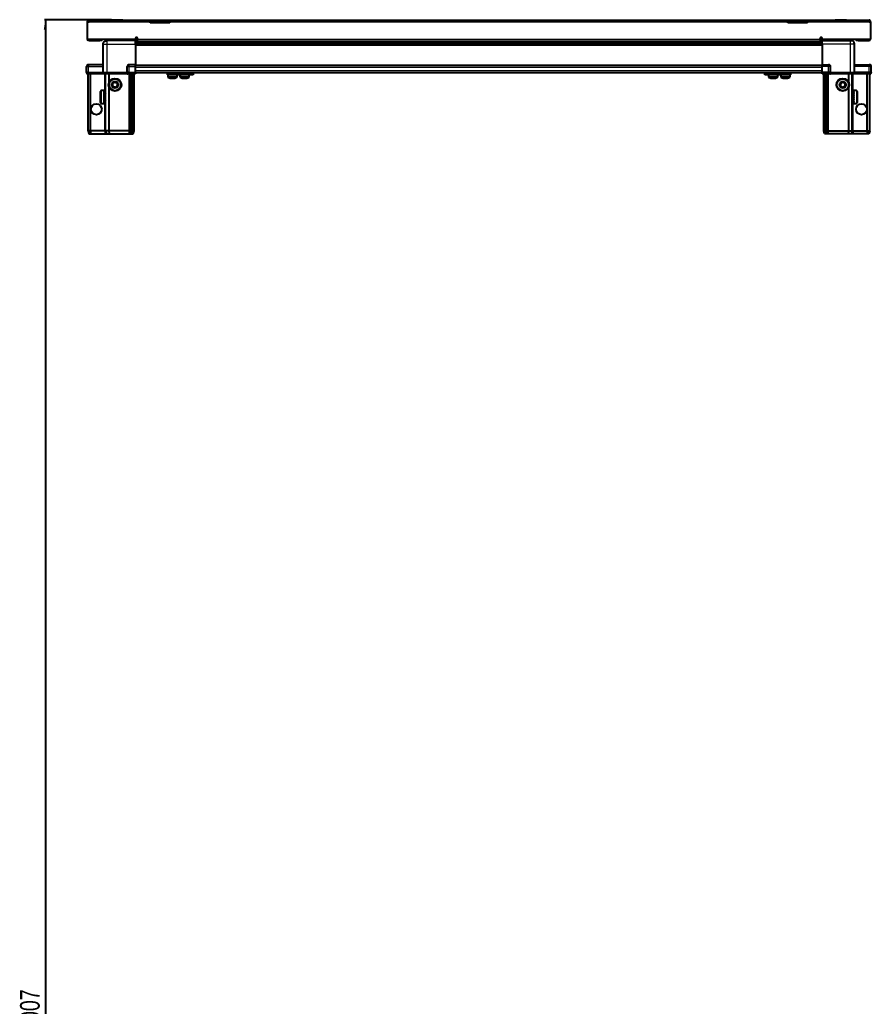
# Model space of a CAD drawing. Header units: millimetres. Extents: x 775 to 4870, y -1286 to 2234.
# Drawn here: x 855 to 1723, y -279 to 728 of the extents above; entities that cross this region are included whole.
import ezdxf

# ---------------------------------------------------------------- set-up
doc = ezdxf.new("R2010")
doc.units = ezdxf.units.MM
doc.layers.add('FORMAT', color=7, linetype='Continuous')
doc.styles.add('SLDTEXTSTYLE0', font='TXT', dxfattribs={"width": 0.75})
doc.dimstyles.new('SLDDIMSTYLE0', dxfattribs={"dimtxt": 20, "dimasz": 10, "dimexe": 0, "dimexo": 0.0625, "dimgap": 5, "dimtad": 2, "dimdec": 1, "dimrnd": 1e-09, "dimzin": 12, "dimdsep": 46, "dimtxsty": 'SLDTEXTSTYLE0', "dimsah": 1, "dimcen": 0.09, "dimadec": 0, "dimazin": 3, "dimtfac": 1, "dimtofl": 0, "dimtmove": 0, "dimatfit": 3, "dimfxl": 0, "dimfrac": 2, "dimtolj": 1, "dimtzin": 12, "dimarcsym": 0})

# ---------------------------------------------------------------- blocks, each defined once
blk = doc.blocks.new('_D_10')
at = {"layer": 'FORMAT'}
for p, q in [((948.8, 728.1), (880.5, 728.1)), ((881.5, 728.1), (881.5, -1278.9)), ((926.1, -1278.9), (880.5, -1278.9))]:
    blk.add_line(p, q, dxfattribs=at)
for points in [[(881.5, 728.1), (879.9, 718.1), (883, 718.1)], [(881.5, -1278.9), (883, -1268.9), (879.9, -1268.9)]]:
    blk.add_solid(points, dxfattribs=at)
at = {"layer": 'FORMAT', "insert": (855.7, -305), "char_height": 20, "attachment_point": 1, "rotation": 90, "style": 'SLDTEXTSTYLE0'}
blk.add_mtext('2007', dxfattribs=at)

msp = doc.modelspace()

# ---------------------------------------------------------------- linework, layer by layer
at = {"color": 7, "linetype": 'Continuous', "lineweight": 25}
for p, q in [((924.97, 725.7), (923.97, 725.7)), ((923.97, 725.7), (923.97, 724.8)), ((924.97, 725.7), (924.97, 724.8)), ((925.57, 727.8), (988.47, 727.8)), ((948.84, 728.1), (948.84, 727.8)), ((948.84, 728.1), (960.41, 728.1)), ((960.41, 727.8), (960.41, 728.1)), ((988.47, 725.7), (988.47, 727.8)), ((988.47, 727.8), (998.47, 727.8)), ((998.47, 726.3), (988.47, 726.3)), ((988.47, 724.8), (988.47, 725.7)), ((998.47, 727.8), (1008.47, 727.8)), ((1008.47, 726.3), (998.47, 726.3)), ((1008.47, 727.8), (1008.47, 725.7)), ((1008.47, 727.8), (1638.47, 727.8)), ((1008.47, 724.8), (1008.47, 725.7)), ((1638.47, 725.7), (1638.47, 727.8)), ((1638.47, 727.8), (1648.47, 727.8)), ((1648.47, 726.3), (1638.47, 726.3)), ((1638.47, 724.8), (1638.47, 725.7)), ((1648.47, 727.8), (1658.47, 727.8)), ((1658.47, 726.3), (1648.47, 726.3)), ((1658.47, 727.8), (1658.47, 725.7)), ((1658.47, 727.8), (1721.37, 727.8)), ((1658.47, 724.8), (1658.47, 725.7)), ((1686.54, 728.1), (1686.54, 727.8)), ((1686.54, 728.1), (1697.02, 728.1)), ((1697.02, 728.1), (1698.11, 728.1)), ((1698.11, 727.8), (1698.11, 728.1)), ((1721.97, 725.7), (1721.97, 724.8)), ((1721.97, 725.7), (1722.97, 725.7)), ((1722.97, 724.8), (1722.97, 725.7)), ((924.97, 724.8), (923.97, 724.8)), ((923.97, 724.8), (923.97, 708.3)), ((1008.47, 724.8), (988.47, 724.8)), ((1658.47, 724.8), (1638.47, 724.8)), ((1722.97, 724.8), (1721.97, 724.8)), ((1722.97, 708.3), (1722.97, 724.8)), ((923.97, 708.3), (973.47, 708.3)), ((926.07, 706.8), (936.97, 706.8)), ((938.97, 706.8), (936.97, 706.8)), ((938.97, 708.3), (938.97, 706.8)), ((944.22, 708.3), (944.22, 706.8)), ((973.47, 706.8), (944.47, 706.8)), ((970.72, 706.8), (970.72, 708.3)), ((973.47, 708.3), (973.47, 709.15)), ((973.47, 708.3), (973.47, 706.8)), ((973.47, 706.15), (997.35, 706.15)), ((975.47, 709.15), (975.47, 708.4)), ((975.47, 706.3), (975.47, 708.4)), ((975.47, 706.3), (1671.47, 706.3)), ((991.97, 706.3), (991.97, 706.15)), ((992.13, 706.3), (992.13, 706.15)), ((992.34, 706.3), (992.34, 706.15)), ((992.89, 706.3), (992.89, 706.15)), ((993.3, 706.3), (993.3, 706.15)), ((994.19, 706.3), (994.19, 706.15)), ((994.78, 706.3), (994.78, 706.15)), ((995.92, 706.3), (995.92, 706.15)), ((996.61, 706.3), (996.61, 706.15)), ((997.35, 706.15), (997.89, 706.15)), ((997.89, 706.3), (997.89, 706.15)), ((997.89, 706.15), (998.62, 706.15)), ((997.89, 706.15), (997.89, 706.15)), ((998.08, 706.3), (998.08, 706.15)), ((998.58, 706.3), (998.58, 706.15)), ((998.62, 706.15), (998.63, 706.15)), ((998.63, 706.3), (998.63, 706.15)), ((998.63, 706.15), (999.59, 706.15)), ((999.59, 706.15), (1647.35, 706.15)), ((999.92, 706.3), (999.92, 706.15)), ((999.93, 706.3), (999.93, 706.15)), ((1000.63, 706.3), (1000.63, 706.15)), ((1001.8, 706.3), (1001.8, 706.15)), ((1002.42, 706.3), (1002.42, 706.15)), ((1003.37, 706.3), (1003.37, 706.15)), ((1003.82, 706.3), (1003.82, 706.15)), ((1004.45, 706.3), (1004.45, 706.15)), ((1004.7, 706.3), (1004.7, 706.15)), ((1004.94, 706.3), (1004.94, 706.15)), ((1004.97, 706.3), (1004.97, 706.15)), ((1641.97, 706.3), (1641.97, 706.15)), ((1642.08, 706.3), (1642.08, 706.15)), ((1642.26, 706.3), (1642.26, 706.15)), ((1642.77, 706.3), (1642.77, 706.15)), ((1643.16, 706.3), (1643.16, 706.15)), ((1644.02, 706.3), (1644.02, 706.15)), ((1644.58, 706.3), (1644.58, 706.15)), ((1645.7, 706.3), (1645.7, 706.15)), ((1646.38, 706.3), (1646.38, 706.15)), ((1647.35, 706.15), (1647.65, 706.15)), ((1647.65, 706.3), (1647.65, 706.15)), ((1647.65, 706.15), (1647.66, 706.15)), ((1647.66, 706.15), (1648.39, 706.15)), ((1647.92, 706.3), (1647.92, 706.15)), ((1648.39, 706.3), (1648.39, 706.15)), ((1648.39, 706.15), (1649.68, 706.15)), ((1649.59, 706.15), (1673.47, 706.15)), ((1649.68, 706.3), (1649.68, 706.15)), ((1649.78, 706.3), (1649.78, 706.15)), ((1650.4, 706.3), (1650.4, 706.15)), ((1651.6, 706.3), (1651.6, 706.15)), ((1652.22, 706.3), (1652.22, 706.15)), ((1653.21, 706.3), (1653.21, 706.15)), ((1653.68, 706.3), (1653.68, 706.15)), ((1654.35, 706.3), (1654.35, 706.15)), ((1654.63, 706.3), (1654.63, 706.15)), ((1654.92, 706.3), (1654.92, 706.15)), ((1654.97, 706.15), (1654.97, 706.3)), ((1654.97, 706.3), (1654.97, 706.15)), ((1671.47, 708.4), (1671.47, 709.15)), ((1671.47, 708.4), (1671.47, 706.3)), ((1673.47, 709.15), (1673.47, 708.3)), ((1673.47, 708.3), (1722.97, 708.3)), ((1673.47, 708.3), (1673.47, 706.8)), ((1673.47, 706.8), (1702.47, 706.8)), ((1676.22, 708.3), (1676.22, 706.8)), ((1702.72, 706.8), (1702.72, 708.3)), ((1707.97, 706.8), (1707.97, 708.3)), ((1709.97, 706.8), (1707.97, 706.8)), ((1709.97, 706.8), (1720.87, 706.8)), ((940.47, 674.3), (940.47, 703.3)), ((1673.47, 704.36), (973.47, 704.36)), ((1673.47, 704.32), (973.47, 704.32)), ((973.47, 703.3), (973.47, 682.3)), ((1673.47, 703.3), (1673.47, 682.3)), ((1706.47, 674.3), (1706.47, 703.3)), ((923.47, 674.3), (923.47, 680.3)), ((940.47, 682.3), (925.47, 682.3)), ((964.97, 674.3), (964.97, 680.3)), ((973.47, 682.3), (966.97, 682.3)), ((973.47, 680.3), (973.47, 682.3)), ((973.47, 681.65), (1673.47, 681.65)), ((973.47, 674.3), (973.47, 680.3)), ((1673.47, 682.3), (1679.97, 682.3)), ((1673.47, 680.3), (1673.47, 682.3)), ((1673.47, 674.3), (1673.47, 680.3)), ((1681.97, 674.3), (1681.97, 680.3)), ((1706.47, 682.3), (1721.47, 682.3)), ((1723.47, 674.3), (1723.47, 680.3)), ((923.47, 674.3), (923.47, 673.97)), ((925.47, 674.3), (923.47, 674.3)), ((923.47, 674.3), (923.47, 673.97)), ((923.47, 674.3), (923.47, 674.3)), ((923.47, 673.97), (923.97, 673.1)), ((923.47, 673.97), (923.97, 673.1)), ((923.97, 673.1), (925.47, 673.1)), ((924.97, 614.8), (924.97, 673.1)), ((925.47, 674.3), (940.27, 674.3)), ((940.27, 673.1), (925.47, 673.1)), ((927.47, 614.8), (927.47, 673.1)), ((940.27, 674.3), (940.47, 674.3)), ((940.47, 673.1), (940.27, 673.1)), ((940.47, 674.3), (940.47, 673.1)), ((940.47, 674.3), (944.47, 674.3)), ((944.47, 673.1), (940.47, 673.1)), ((942.97, 614.8), (942.97, 673.1)), ((944.47, 674.3), (964.77, 674.3)), ((964.77, 673.1), (944.47, 673.1)), ((946.47, 664.3), (946.47, 673.1)), ((964.77, 674.3), (964.97, 674.3)), ((964.97, 673.1), (964.77, 673.1)), ((964.97, 674.3), (964.97, 673.1)), ((966.97, 674.3), (964.97, 674.3)), ((964.97, 674.3), (966.97, 674.3)), ((964.97, 673.1), (965.65, 673.1)), ((973.47, 673.1), (965.65, 673.1)), ((966.97, 674.3), (973.47, 674.3)), ((966.97, 673.97), (973.47, 673.97)), ((967.97, 614.8), (967.97, 673.1)), ((968.97, 614.8), (968.97, 673.1)), ((970.47, 614.8), (970.47, 673.1)), ((971.97, 614.8), (971.97, 673.1)), ((973.47, 674.45), (1673.47, 674.45)), ((973.47, 674.3), (973.47, 673.97)), ((973.47, 673.97), (973.47, 673.1)), ((1005.92, 671.95), (1005.92, 674.45)), ((1008.92, 671.95), (1005.92, 671.95)), ((1006.27, 671.95), (1006.27, 670.04)), ((1008.92, 674.45), (1008.92, 671.95)), ((1029.12, 671.95), (1008.92, 671.95)), ((1015.77, 670.04), (1015.77, 671.95)), ((1018.72, 671.95), (1018.72, 670.04)), ((1018.77, 671.95), (1018.77, 670.04)), ((1028.27, 670.04), (1028.27, 671.95)), ((1029.12, 671.95), (1029.12, 674.45)), ((1032.12, 671.95), (1029.12, 671.95)), ((1032.12, 674.45), (1032.12, 671.95)), ((1614.82, 671.95), (1614.82, 674.45)), ((1617.82, 671.95), (1614.82, 671.95)), ((1617.82, 674.45), (1617.82, 671.95)), ((1638.02, 671.95), (1617.82, 671.95)), ((1618.67, 671.95), (1618.67, 670.04)), ((1628.17, 670.04), (1628.17, 671.95)), ((1628.22, 670.04), (1628.22, 671.95)), ((1631.17, 671.95), (1631.17, 670.04)), ((1638.02, 671.95), (1638.02, 674.45)), ((1641.02, 671.95), (1638.02, 671.95)), ((1640.67, 670.04), (1640.67, 671.95)), ((1641.02, 674.45), (1641.02, 671.95)), ((1673.47, 674.3), (1679.97, 674.3)), ((1673.47, 674.3), (1673.47, 673.97)), ((1673.47, 674.3), (1673.47, 674.3)), ((1679.97, 674.3), (1673.47, 674.3)), ((1673.47, 673.1), (1673.47, 673.97)), ((1673.47, 673.97), (1673.47, 673.97)), ((1673.47, 673.97), (1679.97, 673.97)), ((1681.29, 673.1), (1673.47, 673.1)), ((1674.97, 614.8), (1674.97, 673.1)), ((1676.47, 614.8), (1676.47, 673.1)), ((1677.97, 614.8), (1677.97, 673.1)), ((1678.97, 614.8), (1678.97, 673.1)), ((1681.97, 674.3), (1679.97, 674.3)), ((1681.29, 673.1), (1681.97, 673.1)), ((1681.97, 674.3), (1681.97, 673.1)), ((1681.97, 674.3), (1682.17, 674.3)), ((1682.17, 673.1), (1681.97, 673.1)), ((1682.17, 674.3), (1702.47, 674.3)), ((1702.47, 673.1), (1682.17, 673.1)), ((1700.47, 664.3), (1700.47, 673.1)), ((1702.47, 674.3), (1706.47, 674.3)), ((1706.47, 673.1), (1702.47, 673.1)), ((1703.97, 614.8), (1703.97, 673.1)), ((1706.47, 674.3), (1706.47, 673.1)), ((1706.47, 674.3), (1706.67, 674.3)), ((1706.67, 673.1), (1706.47, 673.1)), ((1706.67, 674.3), (1721.47, 674.3)), ((1721.47, 674.3), (1706.67, 674.3)), ((1721.47, 673.1), (1706.67, 673.1)), ((1719.47, 614.8), (1719.47, 673.1)), ((1723.47, 674.3), (1721.47, 674.3)), ((1721.47, 673.1), (1722.97, 673.1)), ((1721.97, 614.8), (1721.97, 673.1)), ((1722.97, 673.1), (1723.47, 673.97)), ((1723.47, 674.3), (1723.47, 673.97)), ((937.77, 643.6), (937.77, 655)), ((941.47, 655.8), (938.57, 655.8)), ((940.97, 655.71), (941.47, 655.71)), ((940.97, 655.71), (940.97, 655.54)), ((940.97, 655.54), (941.47, 655.54)), ((940.97, 655.05), (941.47, 655.05)), ((940.97, 655.05), (940.97, 654.67)), ((940.97, 654.67), (941.47, 654.67)), ((941.47, 655.71), (941.47, 655.8)), ((941.47, 655.54), (941.47, 655.71)), ((941.47, 655.05), (941.47, 655.54)), ((941.47, 654.67), (941.47, 655.05)), ((941.47, 653.84), (941.47, 654.67)), ((946.47, 614.8), (946.47, 659.3)), ((1700.47, 614.8), (1700.47, 659.3)), ((1708.37, 655.8), (1705.47, 655.8)), ((1705.47, 655.8), (1705.47, 655.79)), ((1705.97, 655.79), (1705.47, 655.79)), ((1705.47, 655.79), (1705.47, 655.71)), ((1705.47, 655.71), (1705.47, 655.37)), ((1705.97, 655.71), (1705.47, 655.71)), ((1705.97, 655.37), (1705.47, 655.37)), ((1705.47, 655.37), (1705.47, 655.06)), ((1705.47, 655.06), (1705.47, 654.35)), ((1705.97, 655.06), (1705.47, 655.06)), ((1705.97, 655.71), (1705.97, 655.79)), ((1705.97, 655.06), (1705.97, 655.37)), ((1709.17, 655), (1709.17, 653.51)), ((940.97, 653.84), (941.47, 653.84)), ((940.97, 653.84), (940.97, 653.28)), ((940.97, 653.28), (941.47, 653.28)), ((940.97, 652.18), (941.47, 652.18)), ((940.97, 652.18), (940.97, 651.5)), ((940.97, 651.5), (941.47, 651.5)), ((940.97, 650.23), (941.47, 650.23)), ((940.97, 650.23), (940.97, 649.5)), ((940.97, 649.93), (941.47, 649.93)), ((940.97, 649.5), (941.47, 649.5)), ((940.97, 648.2), (941.47, 648.2)), ((940.97, 648.2), (940.97, 647.48)), ((940.97, 648.07), (941.47, 648.07)), ((940.97, 647.48), (941.47, 647.48)), ((940.97, 646.27), (941.47, 646.27)), ((940.97, 646.27), (940.97, 645.64)), ((940.97, 645.64), (941.47, 645.64)), ((940.97, 644.64), (941.47, 644.64)), ((940.97, 644.64), (940.97, 644.16)), ((941.47, 653.28), (941.47, 653.84)), ((941.57, 653.7), (941.47, 653.7)), ((941.47, 652.18), (941.47, 653.28)), ((941.47, 651.5), (941.47, 652.18)), ((941.47, 650.23), (941.47, 651.5)), ((941.47, 649.93), (941.47, 650.23)), ((941.47, 648.2), (941.47, 649.5)), ((941.47, 647.48), (941.47, 648.07)), ((941.47, 646.27), (941.47, 647.48)), ((941.47, 645.64), (941.47, 646.27)), ((941.47, 644.64), (941.47, 645.64)), ((941.47, 644.9), (941.57, 644.9)), ((941.47, 644.16), (941.47, 644.64)), ((941.57, 652.19), (941.57, 653.7)), ((941.57, 644.9), (941.57, 652.19)), ((942.45, 652.61), (941.97, 653.3)), ((941.97, 645.3), (941.97, 653.3)), ((941.97, 645.3), (942.45, 645.99)), ((942.94, 653.3), (942.45, 652.61)), ((942.45, 645.99), (942.45, 652.61)), ((942.45, 645.99), (942.94, 645.3)), ((942.97, 653.3), (942.94, 653.3)), ((942.94, 645.3), (942.94, 653.3)), ((942.94, 645.3), (942.97, 645.3)), ((1704, 653.3), (1703.97, 653.3)), ((1703.97, 645.3), (1704, 645.3)), ((1704.49, 652.61), (1704, 653.3)), ((1704, 653.3), (1704, 652.26)), ((1704, 652.26), (1704, 645.3)), ((1704, 645.3), (1704.49, 645.99)), ((1704.97, 653.3), (1704.49, 652.61)), ((1704.49, 652.61), (1704.49, 651.75)), ((1704.49, 651.75), (1704.49, 645.99)), ((1704.49, 645.99), (1704.97, 645.3)), ((1704.97, 653.3), (1704.97, 652.26)), ((1704.97, 652.26), (1704.97, 645.3)), ((1705.47, 653.7), (1705.37, 653.7)), ((1705.37, 653.7), (1705.37, 644.9)), ((1705.37, 644.9), (1705.47, 644.9)), ((1705.97, 654.35), (1705.47, 654.35)), ((1705.47, 654.35), (1705.47, 653.85)), ((1705.47, 653.85), (1705.47, 652.83)), ((1705.97, 653.85), (1705.47, 653.85)), ((1705.97, 652.83), (1705.47, 652.83)), ((1705.47, 652.83), (1705.47, 652.19)), ((1705.47, 652.19), (1705.47, 650.98)), ((1705.97, 652.19), (1705.47, 652.19)), ((1705.97, 650.98), (1705.47, 650.98)), ((1705.47, 650.98), (1705.47, 650.43)), ((1705.97, 650.43), (1705.47, 650.43)), ((1705.47, 650.25), (1705.47, 648.95)), ((1705.97, 650.25), (1705.47, 650.25)), ((1705.97, 648.95), (1705.47, 648.95)), ((1705.97, 648.57), (1705.47, 648.57)), ((1705.47, 648.57), (1705.47, 648.22)), ((1705.97, 648.22), (1705.47, 648.22)), ((1705.47, 648.22), (1705.47, 646.96)), ((1705.97, 646.96), (1705.47, 646.96)), ((1705.47, 646.96), (1705.47, 646.29)), ((1705.47, 646.29), (1705.47, 645.2)), ((1705.97, 646.29), (1705.47, 646.29)), ((1705.97, 645.2), (1705.47, 645.2)), ((1705.47, 645.2), (1705.47, 644.66)), ((1705.47, 644.66), (1705.47, 643.84)), ((1705.97, 644.66), (1705.47, 644.66)), ((1705.97, 653.85), (1705.97, 654.35)), ((1705.97, 652.19), (1705.97, 652.83)), ((1705.97, 650.25), (1705.97, 650.98)), ((1705.97, 648.22), (1705.97, 648.95)), ((1705.97, 646.29), (1705.97, 646.96)), ((1705.97, 644.66), (1705.97, 645.2)), ((1709.17, 653.51), (1709.17, 643.6)), ((938.57, 642.8), (941.47, 642.8)), ((940.97, 644.16), (941.47, 644.16)), ((940.97, 643.47), (941.47, 643.47)), ((940.97, 643.47), (940.97, 643.18)), ((940.97, 643.18), (941.47, 643.18)), ((940.97, 642.87), (941.47, 642.87)), ((940.97, 642.87), (940.97, 642.8)), ((940.97, 642.8), (941.47, 642.8)), ((941.47, 643.47), (941.47, 644.16)), ((941.47, 643.18), (941.47, 643.47)), ((941.47, 642.87), (941.47, 643.18)), ((941.47, 642.8), (941.47, 642.87)), ((941.47, 642.8), (941.47, 642.8)), ((1705.97, 643.84), (1705.47, 643.84)), ((1705.47, 643.84), (1705.47, 643.48)), ((1705.47, 643.48), (1705.47, 643.02)), ((1705.97, 643.48), (1705.47, 643.48)), ((1705.97, 643.02), (1705.47, 643.02)), ((1705.47, 643.02), (1705.47, 642.87)), ((1705.47, 642.87), (1705.47, 642.8)), ((1705.97, 642.87), (1705.47, 642.87)), ((1705.47, 642.8), (1708.37, 642.8)), ((1705.97, 643.48), (1705.97, 643.84)), ((1705.97, 642.87), (1705.97, 643.02)), ((927.47, 614.8), (924.97, 614.8)), ((924.97, 614.8), (925.77, 611.8)), ((941.97, 614.8), (927.47, 614.8)), ((927.47, 614.8), (927.63, 611.8)), ((942.97, 614.8), (941.97, 614.8)), ((946.47, 614.8), (942.97, 614.8)), ((942.97, 614.8), (943.77, 611.8)), ((966.97, 614.8), (946.47, 614.8)), ((946.8, 611.8), (946.47, 614.8)), ((967.97, 614.8), (966.97, 614.8)), ((968.97, 614.8), (967.97, 614.8)), ((968.77, 611.8), (967.97, 614.8)), ((970.47, 614.8), (968.97, 614.8)), ((969.51, 611.8), (968.97, 614.8)), ((970.02, 611.8), (970.47, 614.8)), ((971.97, 614.8), (970.47, 614.8)), ((971.17, 611.8), (971.97, 614.8)), ((1674.97, 614.8), (1676.47, 614.8)), ((1675.77, 611.8), (1674.97, 614.8)), ((1676.47, 614.8), (1677.97, 614.8)), ((1676.93, 611.8), (1676.47, 614.8)), ((1677.43, 611.8), (1677.97, 614.8)), ((1677.97, 614.8), (1678.97, 614.8)), ((1678.17, 611.8), (1678.97, 614.8)), ((1678.97, 614.8), (1679.97, 614.8)), ((1679.97, 614.8), (1700.47, 614.8)), ((1700.14, 611.8), (1700.47, 614.8)), ((1700.47, 614.8), (1703.97, 614.8)), ((1703.97, 614.8), (1703.17, 611.8)), ((1703.97, 614.8), (1704.97, 614.8)), ((1704.97, 614.8), (1719.47, 614.8)), ((1719.47, 614.8), (1719.32, 611.8)), ((1719.47, 614.8), (1721.97, 614.8)), ((1721.97, 614.8), (1721.17, 611.8)), ((925.77, 611.8), (927.63, 611.8)), ((927.63, 611.8), (941.97, 611.8)), ((941.97, 611.8), (943.77, 611.8)), ((943.77, 611.8), (946.8, 611.8)), ((946.8, 611.8), (966.97, 611.8)), ((966.97, 611.8), (968.77, 611.8)), ((968.77, 611.8), (969.51, 611.8)), ((969.51, 611.8), (970.02, 611.8)), ((970.02, 611.8), (971.17, 611.8)), ((1676.93, 611.8), (1675.77, 611.8)), ((1677.43, 611.8), (1676.93, 611.8)), ((1678.17, 611.8), (1677.43, 611.8)), ((1679.97, 611.8), (1678.17, 611.8)), ((1700.14, 611.8), (1679.97, 611.8)), ((1703.17, 611.8), (1700.14, 611.8)), ((1704.97, 611.8), (1703.17, 611.8)), ((1719.32, 611.8), (1704.97, 611.8)), ((1721.17, 611.8), (1719.32, 611.8))]:
    msp.add_line(p, q, dxfattribs=at)
at = {"color": 8, "linetype": 'Continuous', "lineweight": 18}
for p, q in [((988.47, 725.7), (924.97, 725.7)), ((998.47, 726.3), (998.47, 727.8)), ((1638.47, 725.7), (1008.47, 725.7)), ((1648.47, 727.8), (1648.47, 726.3)), ((1721.97, 725.7), (1658.47, 725.7)), ((926.07, 708.3), (926.07, 706.8)), ((936.97, 706.8), (936.97, 708.3)), ((973.47, 706.8), (975.47, 706.8)), ((1673.47, 705.56), (973.47, 705.56)), ((975.47, 708.4), (1671.47, 708.4)), ((1671.47, 706.8), (1673.47, 706.8)), ((1709.97, 708.3), (1709.97, 706.8)), ((1720.87, 708.3), (1720.87, 706.8)), ((944.47, 703.3), (973.47, 703.3)), ((944.47, 674.3), (944.47, 703.3)), ((973.47, 703.12), (1673.47, 703.12)), ((1673.47, 701.7), (973.47, 701.7)), ((1702.47, 703.3), (1673.47, 703.3)), ((1702.47, 674.3), (1702.47, 703.3)), ((923.47, 680.3), (925.47, 680.3)), ((925.47, 682.3), (925.47, 680.3)), ((925.47, 680.3), (940.47, 680.3)), ((925.47, 674.3), (925.47, 680.3)), ((964.97, 680.3), (966.97, 680.3)), ((966.97, 680.3), (966.97, 682.3)), ((966.97, 674.3), (966.97, 680.3)), ((966.97, 680.3), (973.47, 680.3)), ((973.47, 682.3), (1673.47, 682.3)), ((973.47, 679.65), (1673.47, 679.65)), ((973.47, 676.45), (1673.47, 676.45)), ((1679.97, 680.3), (1673.47, 680.3)), ((1679.97, 680.3), (1679.97, 682.3)), ((1679.97, 674.3), (1679.97, 680.3)), ((1681.97, 680.3), (1679.97, 680.3)), ((1721.47, 680.3), (1706.47, 680.3)), ((1721.47, 682.3), (1721.47, 680.3)), ((1721.47, 674.3), (1721.47, 680.3)), ((1723.47, 680.3), (1721.47, 680.3)), ((925.47, 674.3), (925.47, 673.1)), ((940.27, 673.1), (940.27, 674.3)), ((941.97, 653.3), (941.97, 673.1)), ((944.47, 674.3), (944.47, 673.1)), ((964.77, 673.1), (964.77, 674.3)), ((966.97, 674.3), (966.97, 673.97)), ((966.97, 614.8), (966.97, 673.1)), ((1015.77, 670.04), (1006.27, 670.04)), ((1015.58, 669.67), (1006.46, 669.67)), ((1018.77, 670.04), (1018.72, 670.04)), ((1028.27, 670.04), (1018.77, 670.04)), ((1018.96, 669.67), (1018.91, 669.67)), ((1028.08, 669.67), (1018.96, 669.67)), ((1620.88, 670.04), (1618.67, 670.04)), ((1620.98, 669.67), (1618.86, 669.67)), ((1628.17, 670.04), (1620.88, 670.04)), ((1627.98, 669.67), (1620.98, 669.67)), ((1628.03, 669.67), (1627.98, 669.67)), ((1628.22, 670.04), (1628.17, 670.04)), ((1638.67, 670.04), (1631.17, 670.04)), ((1638.56, 669.67), (1631.36, 669.67)), ((1640.48, 669.67), (1638.56, 669.67)), ((1640.67, 670.04), (1638.67, 670.04)), ((1673.47, 674.3), (1673.47, 673.97)), ((1679.97, 674.3), (1679.97, 673.97)), ((1679.97, 614.8), (1679.97, 673.1)), ((1682.17, 674.3), (1682.17, 673.1)), ((1702.47, 674.3), (1702.47, 673.1)), ((1704.97, 653.3), (1704.97, 673.1)), ((1706.67, 674.3), (1706.67, 673.1)), ((1721.47, 674.3), (1721.47, 673.1)), ((938.57, 642.8), (938.57, 655.8)), ((1708.37, 655.8), (1708.37, 654.11)), ((941.97, 614.8), (941.97, 645.3)), ((1704.97, 614.8), (1704.97, 645.3)), ((1708.37, 654.11), (1708.37, 642.8)), ((941.97, 614.8), (941.97, 611.8)), ((966.97, 611.8), (966.97, 614.8)), ((1679.97, 611.8), (1679.97, 614.8)), ((1704.97, 614.8), (1704.97, 611.8))]:
    msp.add_line(p, q, dxfattribs=at)
at = {"color": 7, "linetype": 'Continuous', "lineweight": 25}
for centre, radius in [((952.47, 661.8), 6.5), ((952.47, 661.8), 3.46), ((1694.47, 661.8), 6.5), ((1694.47, 661.8), 3.46), ((933.47, 636.8), 5.5), ((1713.47, 636.8), 5.5)]:
    msp.add_circle(centre, radius, dxfattribs=at)
at = {"color": 8, "linetype": 'Continuous', "lineweight": 18}
for centre in [(952.47, 661.8), (1694.47, 661.8)]:
    msp.add_circle(centre, 5.7, dxfattribs=at)
at = {"color": 7, "linetype": 'Continuous', "lineweight": 25}
for centre, radius, start, end in [((926.07, 708.9), 2.1, 196.60155, 270), ((974.47, 709.15), 1, 0, 180), ((1672.47, 709.15), 1, 0, 180), ((1720.87, 708.9), 2.1, 270, 343.39845), ((925.47, 680.3), 2, 90, 180), ((966.97, 680.3), 2, 90, 180), ((1679.97, 680.3), 2, 0, 90), ((1721.47, 680.3), 2, 0, 90), ((1006.72, 670.04), 0.45, 180, 235.28209), ((1011.02, 676.25), 8, 235.28209, 258.9392), ((1011.02, 676.25), 8, 281.00757, 304.71791), ((1015.32, 670.04), 0.45, 304.71791, 0), ((1019.17, 670.04), 0.45, 180, 235.28209), ((1019.22, 670.04), 0.45, 180, 235.28209), ((1023.47, 676.25), 8, 235.28209, 255.8287), ((1023.52, 676.25), 8, 235.28209, 259.06255), ((1023.52, 676.25), 8, 280.87532, 304.71791), ((1027.82, 670.04), 0.45, 304.71791, 0), ((1619.12, 670.04), 0.45, 180, 235.28209), ((1623.42, 676.25), 8, 235.28209, 259.05401), ((1623.42, 676.25), 8, 280.84597, 304.71791), ((1623.47, 676.25), 8, 280.92113, 304.71791), ((1627.72, 670.04), 0.45, 304.71791, 0), ((1627.77, 670.04), 0.45, 304.71791, 0), ((1631.62, 670.04), 0.45, 180, 235.28209), ((1635.92, 676.25), 8, 235.28209, 258.92302), ((1635.92, 676.25), 8, 280.93918, 304.71791), ((1640.22, 670.04), 0.45, 304.71791, 0), ((938.57, 655), 0.8, 90, 180), ((952.47, 661.8), 2.5, 134.92207, 194.92207), ((952.47, 661.8), 2.5, 194.92207, 254.92207), ((952.47, 661.8), 2.5, 74.92207, 134.92207), ((952.47, 661.8), 2.5, 254.92207, 314.92207), ((952.47, 661.8), 2.5, 14.92207, 74.92207), ((952.47, 661.8), 2.5, 314.92207, 14.92207), ((1694.47, 661.8), 2.5, 118.29497, 178.29497), ((1694.47, 661.8), 2.5, 178.29497, 238.29497), ((1694.47, 661.8), 2.5, 238.29497, 298.29497), ((1694.47, 661.8), 2.5, 58.29497, 118.29497), ((1694.47, 661.8), 2.5, 298.29497, 358.29497), ((1694.47, 661.8), 2.5, 358.29497, 58.29497), ((1708.37, 655), 0.8, 360, 90), ((941.97, 653.7), 0.4, 180, 270), ((941.97, 644.9), 0.4, 90, 180), ((1704.97, 653.7), 0.4, 270, 0), ((1704.97, 644.9), 0.4, 360, 90), ((938.57, 643.6), 0.8, 180, 270), ((1708.37, 643.6), 0.8, 270, 0)]:
    msp.add_arc(centre, radius, start, end, dxfattribs=at)
for centre, start_param, end_param in [((966.97, 670.5), 0, 0.7227342), ((1679.97, 670.5), 5.5604511, 6.2831853)]:
    msp.add_ellipse(centre, major_axis=(0, 3.46), ratio=0.5773503, start_param=start_param, end_param=end_param, dxfattribs=at)
for points, knots in [([(925.56, 727.71), (925.48, 727.7), (925.17, 727.65), (924.68, 727.32), (924.22, 726.77), (924, 726.19), (923.98, 725.83), (923.97, 725.7)], [0, 0, 0, 0, 0.08619998, 0.34531447, 0.60442579, 0.86353702, 1, 1, 1, 1]), ([(924.97, 725.7), (925.02, 725.95), (925.11, 726.45), (925.24, 727.09), (925.37, 727.55), (925.48, 727.77), (925.55, 727.79), (925.57, 727.8)], [0, 0, 0, 0, 0.2302553, 0.4485219, 0.6667858, 0.8850496, 1, 1, 1, 1]), ([(1721.37, 727.8), (1721.42, 727.77), (1721.51, 727.72), (1721.64, 727.33), (1721.77, 726.77), (1721.88, 726.19), (1721.95, 725.83), (1721.97, 725.7)], [0, 0, 0, 0, 0.2302553, 0.4485219, 0.6667858, 0.8850496, 1, 1, 1, 1]), ([(1722.97, 725.7), (1722.94, 725.95), (1722.89, 726.45), (1722.5, 727.08), (1722.02, 727.52), (1721.64, 727.63), (1721.5, 727.67)], [0, 0, 0, 0, 0.2867112, 0.5584942, 0.8302739, 1, 1, 1, 1]), ([(940.47, 703.3), (940.52, 703.74), (940.59, 704.42), (941.03, 705.23), (941.48, 705.79), (942.04, 706.24), (942.85, 706.68), (943.53, 706.75), (943.97, 706.8)], [0, 0, 0, 0, 0.2394568, 0.3683607, 0.5, 0.6316393, 0.7605432, 1, 1, 1, 1]), ([(944.47, 706.8), (944.41, 706.8), (944.27, 706.8), (944.11, 706.8), (943.99, 706.8), (943.98, 706.8), (943.97, 706.8)], [0, 0, 0, 0, 0.2493943, 0.5003335, 0.7501667, 1, 1, 1, 1]), ([(973.47, 703.3), (973.47, 703.69), (973.47, 704.48), (973.47, 705.53), (973.47, 706.32), (973.47, 706.74), (973.47, 706.78), (973.47, 706.8)], [0, 0, 0, 0, 0.2146939, 0.4293877, 0.6440816, 0.8587754, 1, 1, 1, 1]), ([(1673.47, 703.3), (1673.47, 703.69), (1673.47, 704.48), (1673.47, 705.53), (1673.47, 706.32), (1673.47, 706.74), (1673.47, 706.78), (1673.47, 706.8)], [0, 0, 0, 0, 0.2146939, 0.4293877, 0.6440816, 0.8587754, 1, 1, 1, 1]), ([(1702.47, 706.8), (1702.54, 706.8), (1702.67, 706.8), (1702.83, 706.8), (1702.95, 706.8), (1702.96, 706.8), (1702.97, 706.8)], [0, 0, 0, 0, 0.2493943, 0.5003335, 0.7501667, 1, 1, 1, 1]), ([(1706.47, 703.3), (1706.42, 703.74), (1706.35, 704.42), (1705.92, 705.23), (1705.46, 705.79), (1704.9, 706.24), (1704.09, 706.68), (1703.41, 706.75), (1702.97, 706.8)], [0, 0, 0, 0, 0.2394568, 0.3683607, 0.5, 0.6316393, 0.7605432, 1, 1, 1, 1]), ([(949.68, 662.55), (950.05, 662.91), (950.73, 663.6), (951.41, 664.27), (951.73, 664.59)], [0, 0, 0, 0, 0.5346859, 1, 1, 1, 1]), ([(951.73, 664.59), (952.23, 664.45), (953.16, 664.2), (954.08, 663.95), (954.51, 663.84)], [0, 0, 0, 0, 0.5346859, 1, 1, 1, 1]), ([(1009.52, 668.4), (1009.52, 668.39), (1009.52, 668.39), (1009.38, 668.42), (1009.2, 668.47), (1009.06, 668.53), (1008.98, 668.56), (1008.97, 668.57), (1008.97, 668.57), (1008.98, 668.57), (1009, 668.57), (1009.07, 668.55), (1009.37, 668.49), (1009.75, 668.41), (1010.16, 668.38), (1010.43, 668.41), (1010.59, 668.48), (1010.69, 668.55), (1010.76, 668.57), (1010.79, 668.57), (1010.81, 668.57), (1010.83, 668.57), (1010.87, 668.57), (1010.97, 668.53), (1011.13, 668.47), (1011.35, 668.41), (1011.65, 668.39), (1011.99, 668.41), (1012.3, 668.46), (1012.54, 668.51), (1012.66, 668.53), (1012.74, 668.55), (1012.79, 668.56), (1012.83, 668.57), (1012.85, 668.57), (1012.85, 668.57), (1012.85, 668.57)], [0, 0, 0, 0, 0.0260981, 0.0798373, 0.1372046, 0.1783571, 0.1990393, 0.2033396, 0.2076895, 0.2107229, 0.2145438, 0.2214795, 0.2486016, 0.3557772, 0.404897, 0.4544227, 0.54605, 0.5914038, 0.5971187, 0.6013251, 0.6043817, 0.6074438, 0.6119905, 0.6242286, 0.6785193, 0.7597502, 0.8043048, 0.8490258, 0.923625, 0.9513598, 0.9687075, 0.9799959, 0.9911421, 0.9954732, 0.998845, 1, 1, 1, 1]), ([(1012.85, 668.57), (1012.86, 668.57), (1012.87, 668.57), (1012.87, 668.56), (1012.82, 668.53), (1012.68, 668.47), (1012.55, 668.41), (1012.49, 668.39), (1012.53, 668.4), (1012.55, 668.4)], [0, 0, 0, 0, 0.0151829, 0.0365363, 0.0956997, 0.3601423, 0.6752387, 0.8745348, 1, 1, 1, 1]), ([(1022.01, 668.4), (1022.01, 668.39), (1022.03, 668.39), (1021.89, 668.44), (1021.73, 668.5), (1021.61, 668.56), (1021.61, 668.57), (1021.61, 668.57), (1021.63, 668.57), (1021.65, 668.57), (1021.74, 668.55), (1022.08, 668.47), (1022.51, 668.4), (1022.94, 668.39), (1023.16, 668.42), (1023.33, 668.47), (1023.45, 668.53), (1023.53, 668.56), (1023.58, 668.57), (1023.6, 668.57), (1023.63, 668.57), (1023.65, 668.57), (1023.71, 668.55), (1023.84, 668.49), (1023.99, 668.41), (1024.3, 668.38), (1024.69, 668.41), (1025.07, 668.48), (1025.37, 668.55), (1025.48, 668.57), (1025.5, 668.57), (1025.51, 668.57), (1025.52, 668.57), (1025.52, 668.57), (1025.46, 668.53), (1025.28, 668.47), (1025.08, 668.41), (1025.04, 668.4), (1025.03, 668.4)], [0, 0, 0, 0, 0.0283629, 0.0806823, 0.1383562, 0.1672924, 0.1709175, 0.1737955, 0.1766977, 0.1800498, 0.1863992, 0.2130773, 0.319019, 0.3539804, 0.3992833, 0.4476446, 0.4823368, 0.4997721, 0.5033973, 0.5070643, 0.5096216, 0.5128427, 0.5186896, 0.5415539, 0.6319042, 0.6733129, 0.7150637, 0.7923067, 0.8305407, 0.8353583, 0.8389044, 0.8414812, 0.8440625, 0.8478955, 0.8582124, 0.9039802, 0.9724588, 1, 1, 1, 1]), ([(1621.91, 668.4), (1621.9, 668.4), (1621.86, 668.4), (1621.65, 668.47), (1621.49, 668.53), (1621.43, 668.56), (1621.42, 668.57), (1621.42, 668.57), (1621.43, 668.57), (1621.45, 668.57), (1621.5, 668.56), (1621.73, 668.51), (1622.05, 668.44), (1622.43, 668.39), (1622.71, 668.39), (1622.97, 668.42), (1623.11, 668.5), (1623.24, 668.56), (1623.29, 668.57), (1623.31, 668.57), (1623.34, 668.57), (1623.36, 668.57), (1623.4, 668.56), (1623.53, 668.52), (1623.68, 668.44), (1623.94, 668.39), (1624.29, 668.39), (1624.66, 668.44), (1624.99, 668.5), (1625.22, 668.56), (1625.3, 668.57), (1625.32, 668.57), (1625.33, 668.57), (1625.33, 668.57), (1625.32, 668.55), (1625.15, 668.47), (1624.91, 668.39), (1624.93, 668.39), (1624.93, 668.39)], [0, 0, 0, 0, 0.0245191, 0.1059739, 0.1338421, 0.1478185, 0.1535531, 0.1564027, 0.1592796, 0.1617801, 0.1664773, 0.1816483, 0.2541107, 0.3009981, 0.3355791, 0.3791917, 0.4620214, 0.4826759, 0.486455, 0.4902707, 0.4928167, 0.4953568, 0.4997844, 0.513427, 0.5769545, 0.6409725, 0.679017, 0.7313711, 0.7890832, 0.8180386, 0.8216661, 0.824546, 0.8274502, 0.8308045, 0.8371581, 0.8638539, 0.9698659, 1, 1, 1, 1]), ([(1634.39, 668.4), (1634.4, 668.4), (1634.45, 668.39), (1634.4, 668.41), (1634.28, 668.46), (1634.17, 668.51), (1634.12, 668.53), (1634.09, 668.55), (1634.07, 668.56), (1634.08, 668.57), (1634.08, 668.57), (1634.09, 668.57), (1634.09, 668.57)], [0, 0, 0, 0, 0.117513, 0.3191822, 0.6555874, 0.7806573, 0.8588867, 0.9097918, 0.9600554, 0.9795862, 0.9947917, 1, 1, 1, 1]), ([(1634.09, 668.57), (1634.09, 668.57), (1634.1, 668.57), (1634.15, 668.56), (1634.3, 668.53), (1634.59, 668.47), (1634.94, 668.41), (1635.28, 668.39), (1635.61, 668.4), (1635.81, 668.47), (1635.97, 668.53), (1636.05, 668.56), (1636.09, 668.57), (1636.12, 668.57), (1636.14, 668.57), (1636.17, 668.57), (1636.21, 668.56), (1636.32, 668.51), (1636.42, 668.44), (1636.62, 668.39), (1636.87, 668.39), (1637.26, 668.42), (1637.61, 668.5), (1637.88, 668.56), (1637.94, 668.57), (1637.96, 668.57), (1637.97, 668.57), (1637.97, 668.57), (1637.96, 668.56), (1637.86, 668.52), (1637.65, 668.45), (1637.43, 668.39), (1637.42, 668.39), (1637.42, 668.4)], [0, 0, 0, 0, 0.0033506, 0.0080628, 0.021119, 0.0794763, 0.1490118, 0.1929925, 0.2373326, 0.3338878, 0.3669223, 0.3834897, 0.3902874, 0.3936653, 0.3970754, 0.4000395, 0.4056074, 0.423591, 0.5094867, 0.5650663, 0.606058, 0.6577556, 0.7559406, 0.7804241, 0.7849037, 0.7894268, 0.7924448, 0.7954558, 0.8007042, 0.816876, 0.8921804, 0.9680663, 1, 1, 1, 1]), ([(1692.01, 663.32), (1692.47, 663.56), (1693.32, 664.02), (1694.16, 664.47), (1694.56, 664.69)], [0, 0, 0, 0, 0.5346859, 1, 1, 1, 1]), ([(1694.56, 664.69), (1694.66, 664.62), (1695.17, 664.3), (1696.02, 663.78), (1696.72, 663.35), (1697.01, 663.17)], [0, 0, 0, 0, 0.13312467, 0.63709944, 1, 1, 1, 1]), ([(950.43, 659.76), (950.34, 660.09), (950.13, 660.89), (949.87, 661.85), (949.72, 662.43), (949.68, 662.55)], [0, 0, 0, 0, 0.3629006, 0.8668753, 1, 1, 1, 1]), ([(953.21, 659.01), (952.72, 659.14), (951.78, 659.4), (950.86, 659.65), (950.43, 659.76)], [0, 0, 0, 0, 0.5346859, 1, 1, 1, 1]), ([(955.26, 661.05), (954.89, 660.68), (954.21, 660), (953.53, 659.33), (953.21, 659.01)], [0, 0, 0, 0, 0.5346859, 1, 1, 1, 1]), ([(954.51, 663.84), (954.55, 663.72), (954.7, 663.14), (954.96, 662.18), (955.17, 661.38), (955.26, 661.05)], [0, 0, 0, 0, 0.1331247, 0.6370994, 1, 1, 1, 1]), ([(1691.93, 660.43), (1691.94, 660.95), (1691.97, 661.91), (1692, 662.87), (1692.01, 663.32)], [0, 0, 0, 0, 0.5346859, 1, 1, 1, 1]), ([(1694.38, 658.91), (1694.09, 659.1), (1693.39, 659.53), (1692.54, 660.05), (1692.04, 660.37), (1691.93, 660.43)], [0, 0, 0, 0, 0.3629006, 0.8668753, 1, 1, 1, 1]), ([(1696.93, 660.28), (1696.47, 660.04), (1695.62, 659.58), (1694.78, 659.13), (1694.38, 658.91)], [0, 0, 0, 0, 0.5346859, 1, 1, 1, 1]), ([(1697.01, 663.17), (1697, 662.65), (1696.97, 661.69), (1696.94, 660.73), (1696.93, 660.28)], [0, 0, 0, 0, 0.5346859, 1, 1, 1, 1])]:
    msp.add_open_spline(points, degree=3, knots=knots, dxfattribs=at)
at = {"color": 8, "linetype": 'Continuous', "lineweight": 18}
for points in [[(944.47, 703.3), (944.47, 703.74), (944.47, 704.42), (944.47, 705.23), (944.47, 705.79), (944.47, 706.24), (944.47, 706.68), (944.47, 706.75), (944.47, 706.8)], [(1702.47, 703.3), (1702.47, 703.74), (1702.47, 704.42), (1702.47, 705.23), (1702.47, 705.79), (1702.47, 706.24), (1702.47, 706.68), (1702.47, 706.75), (1702.47, 706.8)]]:
    msp.add_open_spline(points, degree=3, knots=[0, 0, 0, 0, 0.2394568, 0.3683607, 0.5, 0.6316393, 0.7605432, 1, 1, 1, 1], dxfattribs=at)
for points in [[(940.47, 703.3), (940.53, 703.3), (940.65, 703.3), (941.58, 703.3), (942.9, 703.3), (943.95, 703.3), (944.47, 703.3)], [(1706.47, 703.3), (1706.41, 703.3), (1706.29, 703.3), (1705.37, 703.3), (1704.04, 703.3), (1702.99, 703.3), (1702.47, 703.3)]]:
    msp.add_open_spline(points, degree=3, dxfattribs=at)

# ---------------------------------------------------------------- dimensions: what is measured, and where the dimension line sits
at = {"layer": 'FORMAT'}
dim = msp.add_linear_dim(base=(881.47, -1278.9), p1=(948.84, 728.1), p2=(926.07, -1278.9), angle=90, dimstyle='SLDDIMSTYLE0', dxfattribs=at)
dim.commit()
dim.dimension.update_dxf_attribs({"geometry": '_D_10', "text_midpoint": (881.47, -275.4), "dimtype": 160})

doc.saveas('drawing.dxf')
